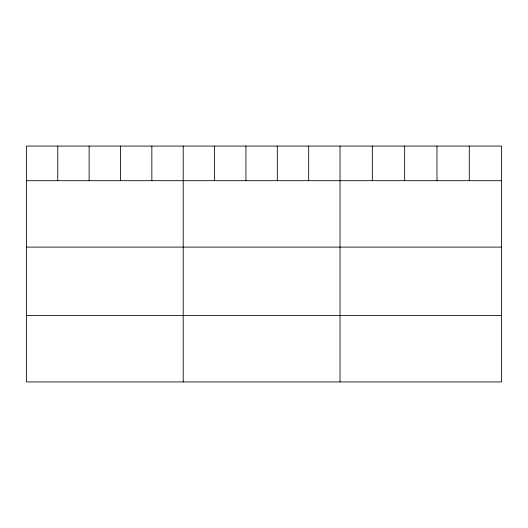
<?xml version="1.0" encoding="UTF-8"?>
<svg xmlns="http://www.w3.org/2000/svg" width="528" height="528" viewBox="0 0 528 528"><rect width="100%" height="100%" fill="white"/><g stroke="black" fill="none" stroke-linecap="round" stroke-linejoin="round"><path stroke-width="0.79" d="M501.6 180.688L501.6 381.929L26.4 381.929L26.4 146.071L501.6 146.071L501.6 180.688L26.4 180.688M26.4 247.097L501.6 247.097M26.4 315.52L501.6 315.52M469.286 146.071L469.286 180.688M436.973 146.071L436.973 180.688M404.659 146.071L404.659 180.688M372.346 146.071L372.346 180.688M340.032 146.071L340.032 381.929M308.669 146.071L308.669 180.688M277.306 146.071L277.306 180.688M245.942 146.071L245.942 180.688M214.579 146.071L214.579 180.688M183.216 146.071L183.216 381.929M151.853 146.071L151.853 180.688M120.49 146.071L120.49 180.688M89.126 146.071L89.126 180.688M57.763 146.071L57.763 180.688"/></g></svg>
